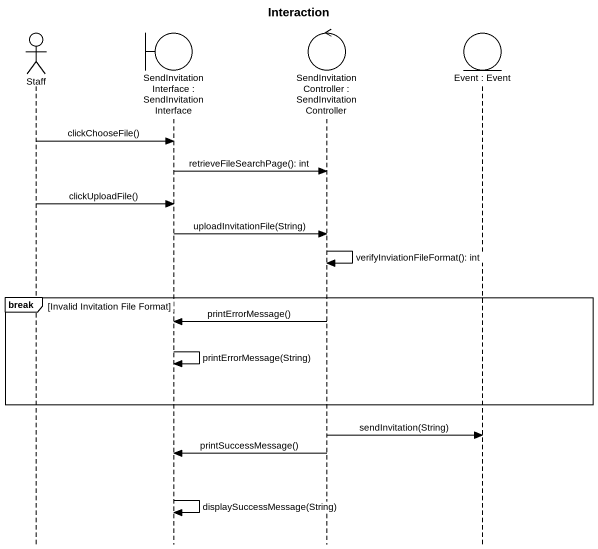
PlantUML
@startuml
title Interaction
hide footbox
actor Staff
boundary "SendInvitationInterface : SendInvitationInterface" as SendInvitationInterface
control "SendInvitationController : SendInvitationController" as SendInvitationController
entity "Event : Event" as Event

Staff -> SendInvitationInterface : clickChooseFile()
SendInvitationInterface -> SendInvitationController : retrieveFileSearchPage(): int
Staff -> SendInvitationInterface : clickUploadFile()
SendInvitationInterface -> SendInvitationController : uploadInvitationFile(String)
SendInvitationController -> SendInvitationController : verifyInviationFileFormat(): int
break Invalid Invitation File Format
  SendInvitationController -> SendInvitationInterface : printErrorMessage()
  SendInvitationInterface -> SendInvitationInterface : printErrorMessage(String)
end
SendInvitationController -> Event : sendInvitation(String)
SendInvitationController -> SendInvitationInterface : printSuccessMessage()
SendInvitationInterface -> SendInvitationInterface : displaySuccessMessage(String)
@enduml
